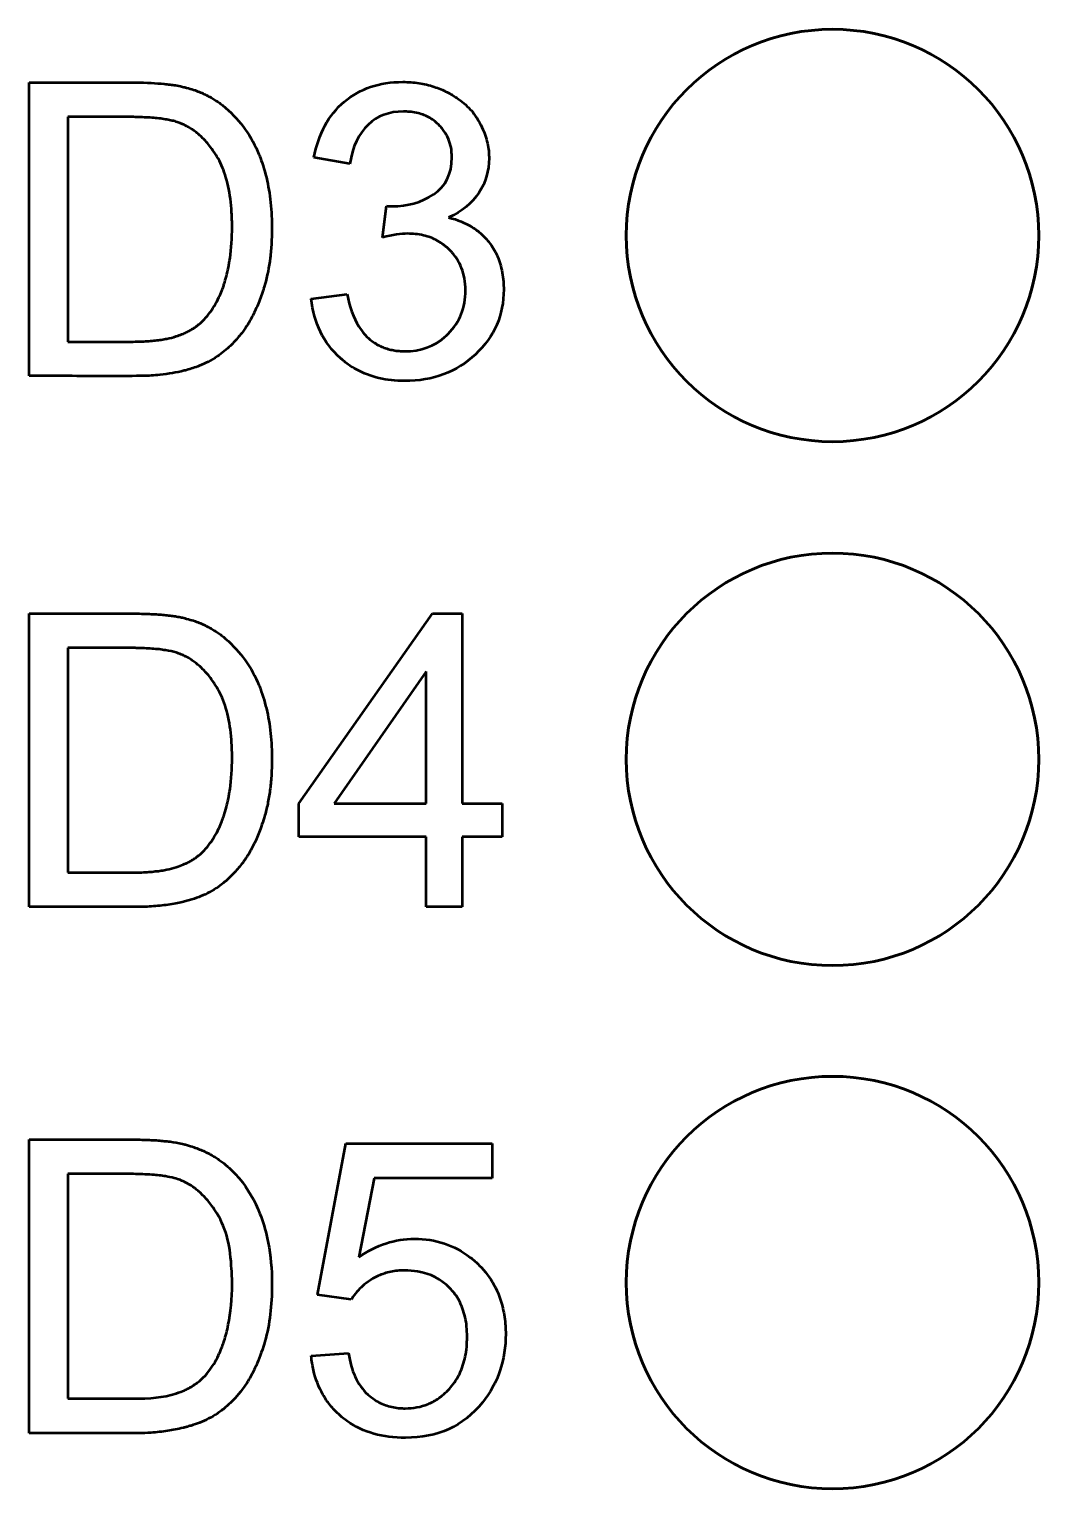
# Model space of a CAD drawing. Header units: millimetres. Extents: x 52 to 3850, y 79 to 1546.
# Drawn here: x 1246.8 to 1254.55, y 934.53 to 945.73 of the extents above; entities that cross this region are included whole.
import ezdxf

# ---------------------------------------------------------------- set-up
doc = ezdxf.new("R2010")
doc.units = ezdxf.units.MM
doc.header["$LTSCALE"] = 25
doc.layers.add('Visible', color=7, linetype='Continuous', lineweight=50)

msp = doc.modelspace()

# ---------------------------------------------------------------- linework, layer by layer
at = {"layer": 'Visible'}
for p, q in [((1246.803, 943.067), (1246.803, 945.319)), ((1247.1, 945.054), (1247.1, 943.33)), ((1249.262, 944.694), (1248.986, 944.742)), ((1249.511, 944.129), (1249.542, 944.372)), ((1248.965, 943.659), (1249.241, 943.696)), ((1246.803, 938.994), (1246.803, 941.244)), ((1248.871, 939.786), (1249.896, 941.244)), ((1249.896, 941.244), (1250.124, 941.244)), ((1250.124, 941.244), (1250.124, 939.786)), ((1247.1, 940.981), (1247.1, 939.257)), ((1249.848, 940.799), (1249.142, 939.786)), ((1249.848, 939.786), (1249.848, 940.799)), ((1248.871, 939.532), (1248.871, 939.786)), ((1249.142, 939.786), (1249.848, 939.786)), ((1250.124, 939.786), (1250.43, 939.786)), ((1250.43, 939.786), (1250.43, 939.532)), ((1249.848, 939.532), (1248.871, 939.532)), ((1249.848, 938.994), (1249.848, 939.532)), ((1250.124, 939.532), (1250.124, 938.994)), ((1250.43, 939.532), (1250.124, 939.532)), ((1250.124, 938.994), (1249.848, 938.994)), ((1246.803, 934.957), (1246.803, 937.209)), ((1249.013, 936.019), (1249.231, 937.178)), ((1249.231, 937.178), (1250.352, 937.178)), ((1250.352, 937.178), (1250.352, 936.914)), ((1247.1, 936.945), (1247.1, 935.222)), ((1249.449, 936.914), (1249.331, 936.307)), ((1250.352, 936.914), (1249.449, 936.914)), ((1249.273, 935.983), (1249.013, 936.019)), ((1248.965, 935.549), (1249.252, 935.57))]:
    msp.add_line(p, q, dxfattribs=at)
at = {"layer": 'Visible', "extrusion": (0, 0, -1)}
for centre in [(-1252.963, 944.145), (-1252.963, 940.126), (-1252.963, 936.112)]:
    msp.add_circle(centre, 1.582, dxfattribs=at)
at = {"layer": 'Visible'}
for centre in [(1252.963, 944.145), (1252.963, 940.126), (1252.963, 936.112)]:
    msp.add_circle(centre, 1.582, dxfattribs=at)
for points, knots in [([(1246.803, 945.319), (1247.053, 945.319), (1247.304, 945.319), (1247.579, 945.319), (1247.59, 945.319), (1247.599, 945.319), (1247.61, 945.319), (1247.708, 945.318), (1247.776, 945.314), (1247.839, 945.308), (1247.854, 945.306), (1247.868, 945.305), (1247.883, 945.303), (1247.897, 945.301), (1247.91, 945.299), (1247.924, 945.297), (1247.942, 945.294), (1247.957, 945.291), (1247.979, 945.286), (1247.993, 945.283), (1247.999, 945.281), (1248.01, 945.278), (1248.029, 945.273), (1248.047, 945.268), (1248.063, 945.263), (1248.095, 945.252), (1248.122, 945.241), (1248.145, 945.23), (1248.158, 945.224), (1248.17, 945.218), (1248.181, 945.212), (1248.192, 945.206), (1248.203, 945.2), (1248.214, 945.193), (1248.225, 945.187), (1248.235, 945.18), (1248.246, 945.172), (1248.256, 945.166), (1248.266, 945.158), (1248.277, 945.15), (1248.287, 945.142), (1248.298, 945.134), (1248.309, 945.124), (1248.425, 945.024), (1248.509, 944.904), (1248.565, 944.766), (1248.569, 944.757), (1248.573, 944.747), (1248.576, 944.739), (1248.593, 944.693), (1248.613, 944.628), (1248.627, 944.565), (1248.634, 944.535), (1248.64, 944.504), (1248.645, 944.471), (1248.655, 944.407), (1248.661, 944.34), (1248.663, 944.271), (1248.664, 944.249), (1248.664, 944.226), (1248.664, 944.204), (1248.664, 944.163), (1248.663, 944.123), (1248.661, 944.084), (1248.659, 944.046), (1248.655, 944.009), (1248.651, 943.973), (1248.642, 943.902), (1248.629, 943.834), (1248.61, 943.768), (1248.608, 943.762), (1248.606, 943.756), (1248.604, 943.75), (1248.601, 943.741), (1248.599, 943.734), (1248.597, 943.726), (1248.59, 943.705), (1248.583, 943.685), (1248.576, 943.667), (1248.569, 943.648), (1248.563, 943.631), (1248.556, 943.614), (1248.548, 943.597), (1248.541, 943.581), (1248.534, 943.565), (1248.527, 943.55), (1248.519, 943.534), (1248.511, 943.52), (1248.503, 943.505), (1248.495, 943.491), (1248.487, 943.476), (1248.476, 943.458), (1248.466, 943.442), (1248.451, 943.422), (1248.447, 943.416), (1248.444, 943.411), (1248.44, 943.406), (1248.43, 943.392), (1248.419, 943.379), (1248.409, 943.367), (1248.399, 943.354), (1248.388, 943.342), (1248.378, 943.331), (1248.367, 943.32), (1248.357, 943.309), (1248.346, 943.299), (1248.315, 943.269), (1248.283, 943.243), (1248.246, 943.218), (1248.224, 943.203), (1248.2, 943.189), (1248.175, 943.176), (1248.153, 943.165), (1248.13, 943.154), (1248.107, 943.145), (1248.075, 943.132), (1248.043, 943.122), (1248.01, 943.113), (1248.004, 943.111), (1247.998, 943.109), (1247.992, 943.108), (1247.929, 943.092), (1247.875, 943.083), (1247.804, 943.076), (1247.782, 943.073), (1247.76, 943.072), (1247.738, 943.07), (1247.717, 943.069), (1247.696, 943.068), (1247.676, 943.067), (1247.666, 943.067), (1247.655, 943.067), (1247.645, 943.067), (1247.639, 943.067), (1247.633, 943.067), (1247.627, 943.067), (1247.443, 943.066), (1247.288, 943.067), (1247.097, 943.067), (1246.997, 943.067), (1246.896, 943.067), (1246.803, 943.067)], [0.30416, 0.30416, 0.30416, 0.30416, 0.4055931, 0.4055931, 0.4055931, 0.4087422, 0.4087422, 0.4087422, 0.4371301, 0.4371301, 0.4371301, 0.4438724, 0.4438724, 0.4438724, 0.4504208, 0.4504208, 0.4504208, 0.459308, 0.459308, 0.459308, 0.4628753, 0.4628753, 0.4628753, 0.4689069, 0.4689069, 0.4689069, 0.4811559, 0.4811559, 0.4811559, 0.4876744, 0.4876744, 0.4876744, 0.4943131, 0.4943131, 0.4943131, 0.5008547, 0.5008547, 0.5008547, 0.5070157, 0.5070157, 0.5070157, 0.5131232, 0.5131232, 0.5131232, 0.5748073, 0.5748073, 0.5748073, 0.5788723, 0.5788723, 0.5788723, 0.6049235, 0.6049235, 0.6049235, 0.6174512, 0.6174512, 0.6174512, 0.642472, 0.642472, 0.642472, 0.6506662, 0.6506662, 0.6506662, 0.6657124, 0.6657124, 0.6657124, 0.6801921, 0.6801921, 0.6801921, 0.708312, 0.708312, 0.708312, 0.7107642, 0.7107642, 0.7107642, 0.7135637, 0.7135637, 0.7135637, 0.720801, 0.720801, 0.720801, 0.7282684, 0.7282684, 0.7282684, 0.7358852, 0.7358852, 0.7358852, 0.7434758, 0.7434758, 0.7434758, 0.7509271, 0.7509271, 0.7509271, 0.7603474, 0.7603474, 0.7603474, 0.7625705, 0.7625705, 0.7625705, 0.7685512, 0.7685512, 0.7685512, 0.7748548, 0.7748548, 0.7748548, 0.7815786, 0.7815786, 0.7815786, 0.8013406, 0.8013406, 0.8013406, 0.8132108, 0.8132108, 0.8132108, 0.8239287, 0.8239287, 0.8239287, 0.8381691, 0.8381691, 0.8381691, 0.8407769, 0.8407769, 0.8407769, 0.8678348, 0.8678348, 0.8678348, 0.8761271, 0.8761271, 0.8761271, 0.8838979, 0.8838979, 0.8838979, 0.8877832, 0.8877832, 0.8877832, 0.890102, 0.890102, 0.890102, 0.9621583, 0.9621583, 0.9621583, 1, 1, 1, 1]), ([(1248.986, 944.742), (1249.021, 944.926), (1249.099, 945.069), (1249.219, 945.171), (1249.339, 945.272), (1249.488, 945.323), (1249.668, 945.323), (1249.71, 945.323), (1249.751, 945.32), (1249.791, 945.314), (1249.831, 945.308), (1249.87, 945.298), (1249.908, 945.286), (1249.942, 945.274), (1249.976, 945.261), (1250.008, 945.244), (1250.035, 945.231), (1250.059, 945.216), (1250.081, 945.201), (1250.101, 945.188), (1250.119, 945.175), (1250.136, 945.16), (1250.152, 945.146), (1250.168, 945.131), (1250.183, 945.115), (1250.197, 945.099), (1250.211, 945.082), (1250.223, 945.064), (1250.231, 945.053), (1250.239, 945.041), (1250.247, 945.028), (1250.261, 945.005), (1250.272, 944.982), (1250.282, 944.959), (1250.291, 944.939), (1250.299, 944.919), (1250.305, 944.899), (1250.311, 944.879), (1250.316, 944.859), (1250.32, 944.838), (1250.324, 944.819), (1250.326, 944.798), (1250.328, 944.778), (1250.329, 944.765), (1250.329, 944.752), (1250.329, 944.739), (1250.329, 944.642), (1250.304, 944.552), (1250.251, 944.472), (1250.199, 944.393), (1250.122, 944.33), (1250.019, 944.282)], [0.4774096, 0.4774096, 0.4774096, 0.4774096, 0.5245352, 0.5245352, 0.5245352, 0.5716608, 0.5716608, 0.5716608, 0.5826625, 0.5826625, 0.5826625, 0.5936761, 0.5936761, 0.5936761, 0.6035627, 0.6035627, 0.6035627, 0.6111312, 0.6111312, 0.6111312, 0.6175828, 0.6175828, 0.6175828, 0.6239951, 0.6239951, 0.6239951, 0.6302805, 0.6302805, 0.6302805, 0.6343623, 0.6343623, 0.6343623, 0.6414761, 0.6414761, 0.6414761, 0.6477044, 0.6477044, 0.6477044, 0.6539034, 0.6539034, 0.6539034, 0.6599809, 0.6599809, 0.6599809, 0.6637021, 0.6637021, 0.6637021, 0.6913933, 0.6913933, 0.6913933, 0.7190845, 0.7190845, 0.7190845, 0.7190845]), ([(1247.1, 943.33), (1247.254, 943.33), (1247.409, 943.33), (1247.581, 943.33), (1247.588, 943.33), (1247.593, 943.33), (1247.599, 943.33), (1247.624, 943.331), (1247.646, 943.331), (1247.667, 943.332), (1247.686, 943.333), (1247.704, 943.334), (1247.721, 943.335), (1247.738, 943.336), (1247.755, 943.338), (1247.77, 943.34), (1247.786, 943.341), (1247.801, 943.343), (1247.816, 943.345), (1247.83, 943.348), (1247.844, 943.35), (1247.858, 943.353), (1247.883, 943.358), (1247.905, 943.363), (1247.931, 943.372), (1247.94, 943.375), (1247.945, 943.377), (1247.952, 943.379), (1247.967, 943.385), (1247.98, 943.39), (1247.992, 943.396), (1248.003, 943.4), (1248.013, 943.405), (1248.023, 943.41), (1248.032, 943.415), (1248.041, 943.42), (1248.05, 943.425), (1248.058, 943.43), (1248.066, 943.435), (1248.074, 943.44), (1248.082, 943.445), (1248.089, 943.451), (1248.097, 943.457), (1248.104, 943.462), (1248.111, 943.468), (1248.118, 943.474), (1248.123, 943.479), (1248.128, 943.484), (1248.134, 943.489), (1248.15, 943.506), (1248.166, 943.524), (1248.181, 943.543), (1248.196, 943.562), (1248.209, 943.582), (1248.222, 943.603), (1248.235, 943.625), (1248.247, 943.647), (1248.258, 943.671), (1248.266, 943.687), (1248.273, 943.704), (1248.28, 943.721), (1248.283, 943.73), (1248.286, 943.739), (1248.29, 943.747), (1248.293, 943.756), (1248.296, 943.766), (1248.299, 943.774), (1248.303, 943.789), (1248.31, 943.812), (1248.316, 943.834), (1248.321, 943.854), (1248.326, 943.876), (1248.331, 943.899), (1248.335, 943.922), (1248.339, 943.946), (1248.343, 943.97), (1248.353, 944.045), (1248.359, 944.128), (1248.359, 944.208), (1248.359, 944.248), (1248.357, 944.285), (1248.355, 944.322), (1248.351, 944.394), (1248.343, 944.46), (1248.329, 944.523), (1248.322, 944.553), (1248.315, 944.583), (1248.305, 944.611), (1248.289, 944.661), (1248.271, 944.705), (1248.242, 944.752), (1248.234, 944.766), (1248.229, 944.772), (1248.222, 944.784), (1248.209, 944.803), (1248.196, 944.82), (1248.185, 944.834), (1248.174, 944.848), (1248.164, 944.859), (1248.155, 944.87), (1248.145, 944.881), (1248.135, 944.89), (1248.126, 944.899), (1248.116, 944.909), (1248.107, 944.917), (1248.098, 944.925), (1248.088, 944.933), (1248.079, 944.94), (1248.069, 944.947), (1248.06, 944.954), (1248.05, 944.96), (1248.04, 944.967), (1248.031, 944.973), (1248.021, 944.978), (1248.01, 944.984), (1248.002, 944.988), (1247.994, 944.992), (1247.986, 944.996), (1247.978, 945), (1247.967, 945.004), (1247.96, 945.007), (1247.953, 945.01), (1247.94, 945.015), (1247.928, 945.018), (1247.917, 945.022), (1247.904, 945.025), (1247.89, 945.028), (1247.877, 945.031), (1247.863, 945.034), (1247.847, 945.036), (1247.832, 945.039), (1247.816, 945.041), (1247.799, 945.043), (1247.781, 945.045), (1247.763, 945.047), (1247.745, 945.048), (1247.726, 945.049), (1247.706, 945.051), (1247.686, 945.051), (1247.667, 945.052), (1247.648, 945.053), (1247.629, 945.053), (1247.62, 945.053), (1247.611, 945.053), (1247.602, 945.054), (1247.592, 945.054), (1247.581, 945.054), (1247.573, 945.054), (1247.472, 945.054), (1247.25, 945.054), (1247.1, 945.054)], [0, 0, 0, 0, 0.0862515, 0.0862515, 0.0862515, 0.0889626, 0.0889626, 0.0889626, 0.0989184, 0.0989184, 0.0989184, 0.108011, 0.108011, 0.108011, 0.1172595, 0.1172595, 0.1172595, 0.1264672, 0.1264672, 0.1264672, 0.1355247, 0.1355247, 0.1355247, 0.1514861, 0.1514861, 0.1514861, 0.1549797, 0.1549797, 0.1549797, 0.1618498, 0.1618498, 0.1618498, 0.1683008, 0.1683008, 0.1683008, 0.1750038, 0.1750038, 0.1750038, 0.1818296, 0.1818296, 0.1818296, 0.1885455, 0.1885455, 0.1885455, 0.1948535, 0.1948535, 0.1948535, 0.1995451, 0.1995451, 0.1995451, 0.2139354, 0.2139354, 0.2139354, 0.2283287, 0.2283287, 0.2283287, 0.2428225, 0.2428225, 0.2428225, 0.2531339, 0.2531339, 0.2531339, 0.2582896, 0.2582896, 0.2582896, 0.2635847, 0.2635847, 0.2635847, 0.276547, 0.276547, 0.276547, 0.2890335, 0.2890335, 0.2890335, 0.3014056, 0.3014056, 0.3014056, 0.338522, 0.338522, 0.338522, 0.3565093, 0.3565093, 0.3565093, 0.3922074, 0.3922074, 0.3922074, 0.4097712, 0.4097712, 0.4097712, 0.4405623, 0.4405623, 0.4405623, 0.4462356, 0.4462356, 0.4462356, 0.4557311, 0.4557311, 0.4557311, 0.4641306, 0.4641306, 0.4641306, 0.4727838, 0.4727838, 0.4727838, 0.4818005, 0.4818005, 0.4818005, 0.4910907, 0.4910907, 0.4910907, 0.5004364, 0.5004364, 0.5004364, 0.5096229, 0.5096229, 0.5096229, 0.5163141, 0.5163141, 0.5163141, 0.5231124, 0.5231124, 0.5231124, 0.5323431, 0.5323431, 0.5323431, 0.5414472, 0.5414472, 0.5414472, 0.5504032, 0.5504032, 0.5504032, 0.5593264, 0.5593264, 0.5593264, 0.5684432, 0.5684432, 0.5684432, 0.5777651, 0.5777651, 0.5777651, 0.5867794, 0.5867794, 0.5867794, 0.5912866, 0.5912866, 0.5912866, 0.5961743, 0.5961743, 0.5961743, 0.6797991, 0.6797991, 0.6797991, 0.6797991]), ([(1249.542, 944.372), (1249.56, 944.369), (1249.575, 944.369), (1249.586, 944.369), (1249.704, 944.369), (1249.809, 944.399), (1249.904, 944.46), (1249.998, 944.522), (1250.044, 944.616), (1250.044, 944.745), (1250.044, 944.771), (1250.042, 944.795), (1250.038, 944.819), (1250.033, 944.842), (1250.027, 944.864), (1250.018, 944.885), (1250.009, 944.906), (1249.998, 944.926), (1249.985, 944.944), (1249.979, 944.954), (1249.972, 944.963), (1249.965, 944.972), (1249.961, 944.976), (1249.957, 944.98), (1249.953, 944.984), (1249.949, 944.989), (1249.945, 944.993), (1249.941, 944.997), (1249.93, 945.007), (1249.918, 945.018), (1249.906, 945.027), (1249.893, 945.036), (1249.88, 945.045), (1249.866, 945.052), (1249.851, 945.06), (1249.837, 945.066), (1249.821, 945.072), (1249.805, 945.078), (1249.789, 945.082), (1249.772, 945.086), (1249.754, 945.09), (1249.736, 945.092), (1249.718, 945.094), (1249.703, 945.095), (1249.688, 945.096), (1249.673, 945.096), (1249.563, 945.096), (1249.473, 945.063), (1249.402, 944.995), (1249.33, 944.928), (1249.282, 944.827), (1249.262, 944.694)], [0.269072, 0.269072, 0.269072, 0.269072, 0.2719735, 0.2719735, 0.2719735, 0.3047196, 0.3047196, 0.3047196, 0.3374657, 0.3374657, 0.3374657, 0.3440008, 0.3440008, 0.3440008, 0.3504356, 0.3504356, 0.3504356, 0.3570209, 0.3570209, 0.3570209, 0.3603135, 0.3603135, 0.3603135, 0.3619599, 0.3619599, 0.3619599, 0.3636062, 0.3636062, 0.3636062, 0.3685451, 0.3685451, 0.3685451, 0.3734107, 0.3734107, 0.3734107, 0.378271, 0.378271, 0.378271, 0.3831697, 0.3831697, 0.3831697, 0.388208, 0.388208, 0.388208, 0.3922864, 0.3922864, 0.3922864, 0.4215957, 0.4215957, 0.4215957, 0.4509049, 0.4509049, 0.4509049, 0.4509049]), ([(1250.019, 944.282), (1250.087, 944.267), (1250.147, 944.242), (1250.199, 944.21), (1250.225, 944.194), (1250.249, 944.176), (1250.271, 944.156), (1250.293, 944.136), (1250.315, 944.112), (1250.331, 944.092), (1250.341, 944.078), (1250.354, 944.06), (1250.364, 944.043), (1250.385, 944.008), (1250.402, 943.97), (1250.415, 943.928), (1250.427, 943.885), (1250.436, 943.839), (1250.439, 943.791), (1250.441, 943.771), (1250.442, 943.751), (1250.442, 943.73), (1250.442, 943.534), (1250.37, 943.369), (1250.226, 943.233), (1250.082, 943.097), (1249.901, 943.029), (1249.682, 943.029), (1249.542, 943.029), (1249.42, 943.058), (1249.314, 943.116), (1249.292, 943.128), (1249.27, 943.142), (1249.249, 943.156), (1249.236, 943.166), (1249.223, 943.176), (1249.211, 943.186), (1249.203, 943.192), (1249.196, 943.198), (1249.189, 943.204), (1249.06, 943.319), (1248.985, 943.473), (1248.965, 943.659)], [0.7190845, 0.7190845, 0.7190845, 0.7190845, 0.7370667, 0.7370667, 0.7370667, 0.7461084, 0.7461084, 0.7461084, 0.7551524, 0.7551524, 0.7551524, 0.7618378, 0.7618378, 0.7618378, 0.7750063, 0.7750063, 0.7750063, 0.7883761, 0.7883761, 0.7883761, 0.7939867, 0.7939867, 0.7939867, 0.8480195, 0.8480195, 0.8480195, 0.9020522, 0.9020522, 0.9020522, 0.9364431, 0.9364431, 0.9364431, 0.9437198, 0.9437198, 0.9437198, 0.948323, 0.948323, 0.948323, 0.9510051, 0.9510051, 0.9510051, 1, 1, 1, 1]), ([(1249.241, 943.696), (1249.261, 943.596), (1249.29, 943.514), (1249.33, 943.448), (1249.343, 943.427), (1249.358, 943.407), (1249.374, 943.389), (1249.383, 943.378), (1249.393, 943.368), (1249.403, 943.359), (1249.408, 943.355), (1249.412, 943.351), (1249.416, 943.347), (1249.428, 943.338), (1249.44, 943.329), (1249.452, 943.321), (1249.464, 943.313), (1249.476, 943.306), (1249.488, 943.3), (1249.501, 943.294), (1249.513, 943.288), (1249.526, 943.284), (1249.539, 943.279), (1249.552, 943.275), (1249.566, 943.271), (1249.579, 943.268), (1249.593, 943.265), (1249.607, 943.263), (1249.621, 943.26), (1249.635, 943.259), (1249.651, 943.258), (1249.661, 943.257), (1249.672, 943.257), (1249.683, 943.257), (1249.806, 943.257), (1249.909, 943.293), (1249.994, 943.369), (1250.001, 943.376), (1250.009, 943.383), (1250.016, 943.39), (1250.106, 943.482), (1250.149, 943.591), (1250.149, 943.724), (1250.149, 943.757), (1250.147, 943.787), (1250.141, 943.816), (1250.136, 943.844), (1250.129, 943.871), (1250.119, 943.895), (1250.109, 943.92), (1250.097, 943.944), (1250.083, 943.966), (1250.074, 943.979), (1250.065, 943.991), (1250.056, 944.002), (1250.051, 944.008), (1250.046, 944.014), (1250.041, 944.02), (1250.036, 944.025), (1250.03, 944.031), (1250.025, 944.036), (1250.013, 944.048), (1249.997, 944.062), (1249.982, 944.073), (1249.967, 944.085), (1249.951, 944.095), (1249.934, 944.105), (1249.917, 944.114), (1249.9, 944.122), (1249.882, 944.129), (1249.864, 944.136), (1249.845, 944.141), (1249.826, 944.146), (1249.806, 944.151), (1249.786, 944.154), (1249.766, 944.156), (1249.746, 944.158), (1249.727, 944.159), (1249.707, 944.159), (1249.655, 944.159), (1249.589, 944.149), (1249.511, 944.129)], [0.0263527, 0.0263527, 0.0263527, 0.0263527, 0.0492461, 0.0492461, 0.0492461, 0.0568415, 0.0568415, 0.0568415, 0.0612039, 0.0612039, 0.0612039, 0.0627706, 0.0627706, 0.0627706, 0.0668384, 0.0668384, 0.0668384, 0.0710395, 0.0710395, 0.0710395, 0.0753505, 0.0753505, 0.0753505, 0.07974, 0.07974, 0.07974, 0.0841212, 0.0841212, 0.0841212, 0.0884058, 0.0884058, 0.0884058, 0.0913478, 0.0913478, 0.0913478, 0.1232933, 0.1232933, 0.1232933, 0.1261435, 0.1261435, 0.1261435, 0.1610304, 0.1610304, 0.1610304, 0.1694312, 0.1694312, 0.1694312, 0.1774322, 0.1774322, 0.1774322, 0.1854569, 0.1854569, 0.1854569, 0.1900454, 0.1900454, 0.1900454, 0.1923396, 0.1923396, 0.1923396, 0.1946409, 0.1946409, 0.1946409, 0.2009477, 0.2009477, 0.2009477, 0.2071009, 0.2071009, 0.2071009, 0.2131356, 0.2131356, 0.2131356, 0.2191508, 0.2191508, 0.2191508, 0.2252122, 0.2252122, 0.2252122, 0.2308522, 0.2308522, 0.2308522, 0.245889, 0.245889, 0.245889, 0.245889]), ([(1246.803, 941.244), (1247.053, 941.244), (1247.304, 941.244), (1247.579, 941.244), (1247.59, 941.244), (1247.599, 941.244), (1247.61, 941.244), (1247.636, 941.244), (1247.66, 941.244), (1247.682, 941.243), (1247.702, 941.243), (1247.721, 941.242), (1247.739, 941.241), (1247.758, 941.24), (1247.775, 941.239), (1247.791, 941.238), (1247.808, 941.237), (1247.824, 941.236), (1247.839, 941.234), (1247.854, 941.233), (1247.869, 941.231), (1247.883, 941.229), (1247.897, 941.228), (1247.91, 941.226), (1247.924, 941.224), (1247.937, 941.222), (1247.949, 941.219), (1247.962, 941.217), (1247.967, 941.216), (1247.973, 941.215), (1247.979, 941.213), (1247.993, 941.21), (1247.999, 941.208), (1248.01, 941.205), (1248.029, 941.2), (1248.047, 941.195), (1248.063, 941.19), (1248.079, 941.184), (1248.093, 941.179), (1248.106, 941.174), (1248.12, 941.168), (1248.133, 941.162), (1248.145, 941.157), (1248.158, 941.151), (1248.17, 941.145), (1248.181, 941.139), (1248.192, 941.133), (1248.203, 941.127), (1248.214, 941.12), (1248.225, 941.114), (1248.236, 941.107), (1248.246, 941.099), (1248.256, 941.093), (1248.266, 941.085), (1248.277, 941.077), (1248.287, 941.069), (1248.298, 941.061), (1248.309, 941.051), (1248.425, 940.951), (1248.509, 940.831), (1248.565, 940.694), (1248.569, 940.684), (1248.573, 940.674), (1248.576, 940.666), (1248.585, 940.643), (1248.595, 940.611), (1248.604, 940.582), (1248.612, 940.553), (1248.62, 940.523), (1248.627, 940.492), (1248.634, 940.462), (1248.64, 940.431), (1248.645, 940.399), (1248.65, 940.366), (1248.654, 940.334), (1248.657, 940.3), (1248.66, 940.267), (1248.662, 940.233), (1248.663, 940.198), (1248.664, 940.176), (1248.664, 940.153), (1248.664, 940.131), (1248.664, 940.09), (1248.663, 940.05), (1248.661, 940.011), (1248.659, 939.973), (1248.655, 939.937), (1248.651, 939.901), (1248.647, 939.866), (1248.641, 939.831), (1248.634, 939.797), (1248.628, 939.764), (1248.62, 939.731), (1248.611, 939.698), (1248.609, 939.691), (1248.607, 939.685), (1248.604, 939.677), (1248.602, 939.671), (1248.601, 939.666), (1248.599, 939.661), (1248.592, 939.637), (1248.584, 939.614), (1248.576, 939.593), (1248.569, 939.575), (1248.563, 939.557), (1248.556, 939.541), (1248.549, 939.524), (1248.542, 939.508), (1248.535, 939.493), (1248.528, 939.478), (1248.52, 939.463), (1248.513, 939.449), (1248.505, 939.435), (1248.498, 939.421), (1248.489, 939.407), (1248.482, 939.394), (1248.473, 939.381), (1248.465, 939.368), (1248.46, 939.362), (1248.456, 939.355), (1248.451, 939.349), (1248.447, 939.343), (1248.444, 939.338), (1248.44, 939.333), (1248.429, 939.318), (1248.418, 939.305), (1248.408, 939.293), (1248.398, 939.28), (1248.387, 939.269), (1248.377, 939.258), (1248.366, 939.246), (1248.355, 939.235), (1248.345, 939.225), (1248.316, 939.197), (1248.287, 939.173), (1248.254, 939.149), (1248.233, 939.134), (1248.21, 939.119), (1248.185, 939.107), (1248.164, 939.095), (1248.142, 939.085), (1248.12, 939.076), (1248.097, 939.067), (1248.073, 939.058), (1248.049, 939.051), (1248.037, 939.047), (1248.025, 939.044), (1248.013, 939.04), (1248.007, 939.039), (1248.001, 939.037), (1247.995, 939.036), (1247.989, 939.034), (1247.982, 939.032), (1247.976, 939.031), (1247.95, 939.025), (1247.907, 939.016), (1247.866, 939.01), (1247.846, 939.007), (1247.826, 939.005), (1247.804, 939.003), (1247.783, 939), (1247.761, 938.999), (1247.738, 938.997), (1247.718, 938.996), (1247.697, 938.995), (1247.676, 938.995), (1247.666, 938.994), (1247.655, 938.994), (1247.645, 938.994), (1247.639, 938.994), (1247.633, 938.994), (1247.627, 938.994), (1247.443, 938.993), (1247.289, 938.994), (1247.097, 938.994), (1246.997, 938.994), (1246.896, 938.994), (1246.803, 938.994)], [0.3040052, 0.3040052, 0.3040052, 0.3040052, 0.4054501, 0.4054501, 0.4054501, 0.4086001, 0.4086001, 0.4086001, 0.4161635, 0.4161635, 0.4161635, 0.4230763, 0.4230763, 0.4230763, 0.4300645, 0.4300645, 0.4300645, 0.4370249, 0.4370249, 0.4370249, 0.4437529, 0.4437529, 0.4437529, 0.4502835, 0.4502835, 0.4502835, 0.4564782, 0.4564782, 0.4564782, 0.459163, 0.459163, 0.459163, 0.4627311, 0.4627311, 0.4627311, 0.4687645, 0.4687645, 0.4687645, 0.4747467, 0.4747467, 0.4747467, 0.4810188, 0.4810188, 0.4810188, 0.4875397, 0.4875397, 0.4875397, 0.4941806, 0.4941806, 0.4941806, 0.5007241, 0.5007241, 0.5007241, 0.5068873, 0.5068873, 0.5068873, 0.5129836, 0.5129836, 0.5129836, 0.5746773, 0.5746773, 0.5746773, 0.578743, 0.578743, 0.578743, 0.5919702, 0.5919702, 0.5919702, 0.6047982, 0.6047982, 0.6047982, 0.6173279, 0.6173279, 0.6173279, 0.6297999, 0.6297999, 0.6297999, 0.6423526, 0.6423526, 0.6423526, 0.650548, 0.650548, 0.650548, 0.6655727, 0.6655727, 0.6655727, 0.6798755, 0.6798755, 0.6798755, 0.6939483, 0.6939483, 0.6939483, 0.7076339, 0.7076339, 0.7076339, 0.7105512, 0.7105512, 0.7105512, 0.7124428, 0.7124428, 0.7124428, 0.7205691, 0.7205691, 0.7205691, 0.7278878, 0.7278878, 0.7278878, 0.7353423, 0.7353423, 0.7353423, 0.7427543, 0.7427543, 0.7427543, 0.7500205, 0.7500205, 0.7500205, 0.7569444, 0.7569444, 0.7569444, 0.7601738, 0.7601738, 0.7601738, 0.7624602, 0.7624602, 0.7624602, 0.7685115, 0.7685115, 0.7685115, 0.7748889, 0.7748889, 0.7748889, 0.7816865, 0.7816865, 0.7816865, 0.8000119, 0.8000119, 0.8000119, 0.8118293, 0.8118293, 0.8118293, 0.8220806, 0.8220806, 0.8220806, 0.832491, 0.832491, 0.832491, 0.8376962, 0.8376962, 0.8376962, 0.8402988, 0.8402988, 0.8402988, 0.8429796, 0.8429796, 0.8429796, 0.8596107, 0.8596107, 0.8596107, 0.8677926, 0.8677926, 0.8677926, 0.8760736, 0.8760736, 0.8760736, 0.8838626, 0.8838626, 0.8838626, 0.8877571, 0.8877571, 0.8877571, 0.8900741, 0.8900741, 0.8900741, 0.9621249, 0.9621249, 0.9621249, 1, 1, 1, 1]), ([(1247.1, 939.257), (1247.254, 939.257), (1247.409, 939.257), (1247.581, 939.257), (1247.588, 939.257), (1247.593, 939.257), (1247.599, 939.257), (1247.624, 939.258), (1247.646, 939.258), (1247.667, 939.259), (1247.686, 939.26), (1247.704, 939.261), (1247.721, 939.262), (1247.738, 939.263), (1247.755, 939.265), (1247.77, 939.267), (1247.786, 939.268), (1247.801, 939.27), (1247.816, 939.273), (1247.83, 939.275), (1247.844, 939.277), (1247.858, 939.28), (1247.883, 939.285), (1247.905, 939.291), (1247.931, 939.299), (1247.972, 939.313), (1247.998, 939.325), (1248.023, 939.337), (1248.032, 939.342), (1248.041, 939.347), (1248.05, 939.352), (1248.058, 939.357), (1248.066, 939.362), (1248.074, 939.367), (1248.082, 939.373), (1248.089, 939.378), (1248.097, 939.384), (1248.104, 939.389), (1248.111, 939.395), (1248.118, 939.401), (1248.123, 939.406), (1248.128, 939.411), (1248.134, 939.416), (1248.15, 939.433), (1248.166, 939.451), (1248.181, 939.47), (1248.196, 939.489), (1248.209, 939.509), (1248.222, 939.531), (1248.235, 939.552), (1248.247, 939.574), (1248.258, 939.598), (1248.266, 939.614), (1248.273, 939.631), (1248.28, 939.648), (1248.285, 939.663), (1248.29, 939.677), (1248.295, 939.691), (1248.304, 939.717), (1248.31, 939.736), (1248.316, 939.761), (1248.321, 939.781), (1248.326, 939.803), (1248.331, 939.826), (1248.335, 939.849), (1248.339, 939.873), (1248.343, 939.897), (1248.353, 939.972), (1248.359, 940.055), (1248.359, 940.136), (1248.359, 940.175), (1248.357, 940.213), (1248.355, 940.249), (1248.351, 940.322), (1248.342, 940.389), (1248.329, 940.451), (1248.322, 940.482), (1248.314, 940.512), (1248.305, 940.54), (1248.296, 940.568), (1248.285, 940.595), (1248.273, 940.621), (1248.264, 940.64), (1248.254, 940.659), (1248.242, 940.68), (1248.232, 940.695), (1248.227, 940.703), (1248.218, 940.715), (1248.207, 940.732), (1248.196, 940.748), (1248.185, 940.761), (1248.174, 940.774), (1248.165, 940.786), (1248.155, 940.796), (1248.145, 940.807), (1248.135, 940.817), (1248.126, 940.826), (1248.116, 940.836), (1248.106, 940.844), (1248.097, 940.852), (1248.087, 940.86), (1248.078, 940.868), (1248.068, 940.875), (1248.058, 940.882), (1248.049, 940.888), (1248.039, 940.895), (1248.029, 940.901), (1248.019, 940.907), (1248.008, 940.912), (1248, 940.916), (1247.992, 940.92), (1247.984, 940.924), (1247.979, 940.926), (1247.974, 940.929), (1247.969, 940.931), (1247.953, 940.937), (1247.943, 940.941), (1247.929, 940.945), (1247.906, 940.952), (1247.879, 940.958), (1247.848, 940.963), (1247.833, 940.965), (1247.817, 940.968), (1247.8, 940.97), (1247.783, 940.972), (1247.764, 940.973), (1247.746, 940.975), (1247.727, 940.976), (1247.707, 940.977), (1247.687, 940.978), (1247.668, 940.979), (1247.649, 940.98), (1247.63, 940.98), (1247.62, 940.98), (1247.611, 940.981), (1247.602, 940.981), (1247.592, 940.981), (1247.581, 940.981), (1247.573, 940.981), (1247.472, 940.981), (1247.25, 940.981), (1247.1, 940.981)], [0, 0, 0, 0, 0.0862525, 0.0862525, 0.0862525, 0.0889636, 0.0889636, 0.0889636, 0.0989195, 0.0989195, 0.0989195, 0.1080122, 0.1080122, 0.1080122, 0.1172607, 0.1172607, 0.1172607, 0.1264685, 0.1264685, 0.1264685, 0.1355262, 0.1355262, 0.1355262, 0.1514877, 0.1514877, 0.1514877, 0.1683026, 0.1683026, 0.1683026, 0.1750057, 0.1750057, 0.1750057, 0.1818316, 0.1818316, 0.1818316, 0.1885475, 0.1885475, 0.1885475, 0.1948556, 0.1948556, 0.1948556, 0.1995473, 0.1995473, 0.1995473, 0.2139377, 0.2139377, 0.2139377, 0.2283312, 0.2283312, 0.2283312, 0.2428251, 0.2428251, 0.2428251, 0.2531366, 0.2531366, 0.2531366, 0.261577, 0.261577, 0.261577, 0.2765499, 0.2765499, 0.2765499, 0.2890366, 0.2890366, 0.2890366, 0.3014089, 0.3014089, 0.3014089, 0.3385256, 0.3385256, 0.3385256, 0.3566299, 0.3566299, 0.3566299, 0.3925714, 0.3925714, 0.3925714, 0.4102617, 0.4102617, 0.4102617, 0.4276007, 0.4276007, 0.4276007, 0.4407188, 0.4407188, 0.4407188, 0.447219, 0.447219, 0.447219, 0.4559358, 0.4559358, 0.4559358, 0.4643601, 0.4643601, 0.4643601, 0.4731524, 0.4731524, 0.4731524, 0.4822851, 0.4822851, 0.4822851, 0.491662, 0.491662, 0.491662, 0.5010497, 0.5010497, 0.5010497, 0.5102575, 0.5102575, 0.5102575, 0.5170363, 0.5170363, 0.5170363, 0.5208608, 0.5208608, 0.5208608, 0.5323188, 0.5323188, 0.5323188, 0.5502474, 0.5502474, 0.5502474, 0.5591244, 0.5591244, 0.5591244, 0.5682884, 0.5682884, 0.5682884, 0.5776018, 0.5776018, 0.5776018, 0.586691, 0.586691, 0.586691, 0.5912356, 0.5912356, 0.5912356, 0.5961618, 0.5961618, 0.5961618, 0.6797957, 0.6797957, 0.6797957, 0.6797957]), ([(1246.803, 937.209), (1247.053, 937.209), (1247.304, 937.209), (1247.579, 937.209), (1247.593, 937.209), (1247.605, 937.209), (1247.618, 937.209), (1247.641, 937.209), (1247.662, 937.208), (1247.682, 937.208), (1247.703, 937.207), (1247.721, 937.206), (1247.739, 937.205), (1247.758, 937.205), (1247.775, 937.204), (1247.791, 937.202), (1247.808, 937.201), (1247.824, 937.2), (1247.839, 937.198), (1247.854, 937.197), (1247.869, 937.195), (1247.883, 937.193), (1247.916, 937.189), (1247.941, 937.185), (1247.979, 937.176), (1247.993, 937.173), (1247.999, 937.171), (1248.01, 937.168), (1248.03, 937.162), (1248.048, 937.157), (1248.065, 937.151), (1248.081, 937.145), (1248.096, 937.14), (1248.11, 937.134), (1248.124, 937.129), (1248.137, 937.123), (1248.149, 937.117), (1248.162, 937.111), (1248.174, 937.105), (1248.185, 937.099), (1248.197, 937.093), (1248.208, 937.087), (1248.219, 937.08), (1248.229, 937.074), (1248.24, 937.067), (1248.25, 937.06), (1248.26, 937.053), (1248.27, 937.046), (1248.281, 937.038), (1248.29, 937.031), (1248.299, 937.024), (1248.309, 937.016), (1248.347, 936.983), (1248.382, 936.948), (1248.413, 936.912), (1248.481, 936.831), (1248.533, 936.74), (1248.572, 936.64), (1248.597, 936.577), (1248.613, 936.52), (1248.628, 936.452), (1248.649, 936.358), (1248.661, 936.254), (1248.664, 936.148), (1248.664, 936.131), (1248.664, 936.113), (1248.664, 936.096), (1248.664, 935.937), (1248.649, 935.795), (1248.61, 935.66), (1248.608, 935.653), (1248.606, 935.647), (1248.604, 935.64), (1248.602, 935.634), (1248.601, 935.63), (1248.599, 935.624), (1248.577, 935.555), (1248.556, 935.503), (1248.534, 935.456), (1248.527, 935.44), (1248.519, 935.425), (1248.512, 935.411), (1248.504, 935.396), (1248.496, 935.382), (1248.488, 935.368), (1248.477, 935.349), (1248.466, 935.332), (1248.451, 935.312), (1248.412, 935.256), (1248.378, 935.219), (1248.343, 935.186), (1248.332, 935.175), (1248.321, 935.165), (1248.309, 935.156), (1248.298, 935.146), (1248.286, 935.137), (1248.274, 935.128), (1248.265, 935.121), (1248.256, 935.115), (1248.246, 935.108), (1248.224, 935.093), (1248.202, 935.08), (1248.178, 935.068), (1248.156, 935.057), (1248.134, 935.047), (1248.11, 935.037), (1248.089, 935.029), (1248.067, 935.021), (1248.044, 935.014), (1248.033, 935.011), (1248.022, 935.007), (1248.011, 935.004), (1248.002, 935.002), (1247.994, 935), (1247.985, 934.998), (1247.961, 934.992), (1247.944, 934.988), (1247.922, 934.984), (1247.903, 934.98), (1247.884, 934.977), (1247.863, 934.974), (1247.823, 934.968), (1247.779, 934.963), (1247.735, 934.96), (1247.705, 934.958), (1247.674, 934.957), (1247.645, 934.957), (1247.639, 934.957), (1247.633, 934.957), (1247.627, 934.957), (1247.442, 934.956), (1247.286, 934.957), (1247.094, 934.957), (1246.994, 934.957), (1246.895, 934.957), (1246.803, 934.957)], [0.3041485, 0.3041485, 0.3041485, 0.3041485, 0.4055807, 0.4055807, 0.4055807, 0.4095296, 0.4095296, 0.4095296, 0.4163024, 0.4163024, 0.4163024, 0.4232216, 0.4232216, 0.4232216, 0.4302116, 0.4302116, 0.4302116, 0.4371697, 0.4371697, 0.4371697, 0.4438907, 0.4438907, 0.4438907, 0.4593123, 0.4593123, 0.4593123, 0.4628684, 0.4628684, 0.4628684, 0.4691905, 0.4691905, 0.4691905, 0.4753905, 0.4753905, 0.4753905, 0.4818359, 0.4818359, 0.4818359, 0.4884721, 0.4884721, 0.4884721, 0.4951098, 0.4951098, 0.4951098, 0.5015868, 0.5015868, 0.5015868, 0.507624, 0.507624, 0.507624, 0.5129257, 0.5129257, 0.5129257, 0.53308, 0.53308, 0.53308, 0.5771612, 0.5771612, 0.5771612, 0.6049884, 0.6049884, 0.6049884, 0.643675, 0.643675, 0.643675, 0.6500988, 0.6500988, 0.6500988, 0.7080129, 0.7080129, 0.7080129, 0.710722, 0.710722, 0.710722, 0.7126154, 0.7126154, 0.7126154, 0.7357707, 0.7357707, 0.7357707, 0.7433207, 0.7433207, 0.7433207, 0.7507366, 0.7507366, 0.7507366, 0.7605213, 0.7605213, 0.7605213, 0.7824124, 0.7824124, 0.7824124, 0.7893819, 0.7893819, 0.7893819, 0.796248, 0.796248, 0.796248, 0.8014565, 0.8014565, 0.8014565, 0.8129644, 0.8129644, 0.8129644, 0.8234474, 0.8234474, 0.8234474, 0.8331707, 0.8331707, 0.8331707, 0.8380323, 0.8380323, 0.8380323, 0.841717, 0.841717, 0.841717, 0.8516383, 0.8516383, 0.8516383, 0.8600281, 0.8600281, 0.8600281, 0.8764636, 0.8764636, 0.8764636, 0.8878711, 0.8878711, 0.8878711, 0.8901872, 0.8901872, 0.8901872, 0.9626087, 0.9626087, 0.9626087, 1, 1, 1, 1]), ([(1247.1, 935.222), (1247.254, 935.222), (1247.409, 935.222), (1247.581, 935.222), (1247.743, 935.222), (1247.823, 935.228), (1247.931, 935.262), (1247.957, 935.27), (1247.974, 935.277), (1247.992, 935.285), (1248.003, 935.29), (1248.013, 935.295), (1248.021, 935.299), (1248.031, 935.304), (1248.039, 935.309), (1248.047, 935.313), (1248.056, 935.318), (1248.064, 935.324), (1248.071, 935.329), (1248.079, 935.334), (1248.086, 935.339), (1248.094, 935.345), (1248.104, 935.352), (1248.113, 935.36), (1248.124, 935.37), (1248.142, 935.387), (1248.161, 935.407), (1248.178, 935.429), (1248.193, 935.447), (1248.206, 935.467), (1248.219, 935.487), (1248.232, 935.509), (1248.244, 935.531), (1248.255, 935.555), (1248.263, 935.572), (1248.271, 935.591), (1248.278, 935.609), (1248.283, 935.622), (1248.288, 935.634), (1248.292, 935.646), (1248.294, 935.653), (1248.297, 935.66), (1248.299, 935.665), (1248.303, 935.68), (1248.31, 935.703), (1248.316, 935.724), (1248.321, 935.744), (1248.326, 935.766), (1248.33, 935.789), (1248.349, 935.88), (1248.359, 935.991), (1248.359, 936.1), (1248.359, 936.14), (1248.357, 936.178), (1248.355, 936.214), (1248.345, 936.383), (1248.321, 936.515), (1248.242, 936.644), (1248.234, 936.657), (1248.229, 936.664), (1248.222, 936.675), (1248.21, 936.692), (1248.199, 936.708), (1248.188, 936.722), (1248.178, 936.735), (1248.167, 936.747), (1248.158, 936.758), (1248.148, 936.769), (1248.138, 936.779), (1248.128, 936.788), (1248.118, 936.798), (1248.109, 936.807), (1248.099, 936.815), (1248.089, 936.823), (1248.08, 936.831), (1248.07, 936.838), (1248.037, 936.862), (1247.996, 936.885), (1247.96, 936.899), (1247.938, 936.907), (1247.895, 936.919), (1247.849, 936.927), (1247.834, 936.929), (1247.818, 936.932), (1247.801, 936.934), (1247.783, 936.936), (1247.765, 936.937), (1247.746, 936.939), (1247.699, 936.942), (1247.649, 936.944), (1247.602, 936.945), (1247.592, 936.945), (1247.582, 936.945), (1247.573, 936.945), (1247.478, 936.946), (1247.287, 936.945), (1247.146, 936.945), (1247.131, 936.945), (1247.115, 936.945), (1247.1, 936.945)], [0, 0, 0, 0, 0.0862269, 0.0862269, 0.0862269, 0.1512252, 0.1512252, 0.1512252, 0.161388, 0.161388, 0.161388, 0.1673592, 0.1673592, 0.1673592, 0.173698, 0.173698, 0.173698, 0.1804177, 0.1804177, 0.1804177, 0.1871815, 0.1871815, 0.1871815, 0.1960796, 0.1960796, 0.1960796, 0.212621, 0.212621, 0.212621, 0.2267514, 0.2267514, 0.2267514, 0.2413498, 0.2413498, 0.2413498, 0.252541, 0.252541, 0.252541, 0.260011, 0.260011, 0.260011, 0.2638845, 0.2638845, 0.2638845, 0.2768873, 0.2768873, 0.2768873, 0.2893701, 0.2893701, 0.2893701, 0.3393636, 0.3393636, 0.3393636, 0.3575117, 0.3575117, 0.3575117, 0.4409681, 0.4409681, 0.4409681, 0.4466231, 0.4466231, 0.4466231, 0.4553708, 0.4553708, 0.4553708, 0.4638371, 0.4638371, 0.4638371, 0.4726456, 0.4726456, 0.4726456, 0.4817957, 0.4817957, 0.4817957, 0.4911971, 0.4911971, 0.4911971, 0.5233359, 0.5233359, 0.5233359, 0.5502635, 0.5502635, 0.5502635, 0.5591465, 0.5591465, 0.5591465, 0.5683279, 0.5683279, 0.5683279, 0.5913252, 0.5913252, 0.5913252, 0.5962041, 0.5962041, 0.5962041, 0.6713801, 0.6713801, 0.6713801, 0.6798568, 0.6798568, 0.6798568, 0.6798568]), ([(1249.331, 936.307), (1249.466, 936.401), (1249.608, 936.448), (1249.757, 936.448), (1249.921, 936.448), (1250.064, 936.399), (1250.185, 936.305), (1250.197, 936.296), (1250.209, 936.286), (1250.221, 936.275), (1250.232, 936.265), (1250.244, 936.255), (1250.254, 936.244), (1250.343, 936.155), (1250.406, 936.043), (1250.435, 935.915), (1250.445, 935.872), (1250.452, 935.827), (1250.455, 935.781), (1250.456, 935.761), (1250.457, 935.74), (1250.457, 935.719), (1250.457, 935.517), (1250.399, 935.341), (1250.278, 935.192), (1250.131, 935.01), (1249.938, 934.921), (1249.688, 934.921), (1249.513, 934.921), (1249.365, 934.962), (1249.242, 935.048), (1249.223, 935.062), (1249.205, 935.076), (1249.187, 935.092), (1249.158, 935.117), (1249.133, 935.143), (1249.111, 935.171), (1249.09, 935.197), (1249.071, 935.224), (1249.055, 935.253), (1249.023, 935.309), (1248.999, 935.371), (1248.983, 935.439), (1248.975, 935.474), (1248.969, 935.51), (1248.965, 935.549)], [0.6552027, 0.6552027, 0.6552027, 0.6552027, 0.6936698, 0.6936698, 0.6936698, 0.7363161, 0.7363161, 0.7363161, 0.7406228, 0.7406228, 0.7406228, 0.7447554, 0.7447554, 0.7447554, 0.7799722, 0.7799722, 0.7799722, 0.7917705, 0.7917705, 0.7917705, 0.7968239, 0.7968239, 0.7968239, 0.8460694, 0.8460694, 0.8460694, 0.9055001, 0.9055001, 0.9055001, 0.9470247, 0.9470247, 0.9470247, 0.9534596, 0.9534596, 0.9534596, 0.9633913, 0.9633913, 0.9633913, 0.9725435, 0.9725435, 0.9725435, 0.9907067, 0.9907067, 0.9907067, 1, 1, 1, 1]), ([(1249.252, 935.57), (1249.272, 935.433), (1249.318, 935.327), (1249.4, 935.253), (1249.418, 935.238), (1249.435, 935.224), (1249.453, 935.213), (1249.468, 935.203), (1249.483, 935.195), (1249.498, 935.187), (1249.514, 935.18), (1249.53, 935.173), (1249.546, 935.168), (1249.562, 935.163), (1249.579, 935.159), (1249.596, 935.155), (1249.613, 935.152), (1249.63, 935.15), (1249.649, 935.148), (1249.66, 935.147), (1249.672, 935.147), (1249.685, 935.147), (1249.748, 935.147), (1249.806, 935.158), (1249.859, 935.179), (1249.885, 935.19), (1249.91, 935.203), (1249.934, 935.218), (1249.967, 935.24), (1250, 935.27), (1250.025, 935.297), (1250.037, 935.31), (1250.052, 935.328), (1250.064, 935.346), (1250.088, 935.38), (1250.108, 935.419), (1250.123, 935.461), (1250.131, 935.483), (1250.138, 935.505), (1250.143, 935.528), (1250.149, 935.551), (1250.153, 935.575), (1250.156, 935.599), (1250.159, 935.624), (1250.16, 935.65), (1250.161, 935.676), (1250.161, 935.682), (1250.161, 935.689), (1250.161, 935.695), (1250.161, 935.75), (1250.156, 935.8), (1250.146, 935.847), (1250.135, 935.893), (1250.12, 935.935), (1250.099, 935.974), (1250.08, 936.009), (1250.057, 936.04), (1250.029, 936.069), (1249.962, 936.139), (1249.88, 936.18), (1249.78, 936.197), (1249.749, 936.202), (1249.717, 936.205), (1249.682, 936.205), (1249.645, 936.205), (1249.61, 936.202), (1249.576, 936.195), (1249.542, 936.188), (1249.51, 936.177), (1249.479, 936.163), (1249.466, 936.157), (1249.452, 936.15), (1249.439, 936.142), (1249.414, 936.128), (1249.392, 936.112), (1249.372, 936.096), (1249.355, 936.082), (1249.34, 936.067), (1249.325, 936.052), (1249.311, 936.036), (1249.297, 936.019), (1249.285, 936.002), (1249.281, 935.996), (1249.277, 935.99), (1249.273, 935.983)], [0.0254403, 0.0254403, 0.0254403, 0.0254403, 0.0564409, 0.0564409, 0.0564409, 0.06239, 0.06239, 0.06239, 0.067295, 0.067295, 0.067295, 0.0722241, 0.0722241, 0.0722241, 0.0771276, 0.0771276, 0.0771276, 0.0819286, 0.0819286, 0.0819286, 0.0850148, 0.0850148, 0.0850148, 0.1006547, 0.1006547, 0.1006547, 0.1085046, 0.1085046, 0.1085046, 0.1193891, 0.1193891, 0.1193891, 0.1254504, 0.1254504, 0.1254504, 0.1372899, 0.1372899, 0.1372899, 0.1431667, 0.1431667, 0.1431667, 0.1490737, 0.1490737, 0.1490737, 0.1550812, 0.1550812, 0.1550812, 0.1565874, 0.1565874, 0.1565874, 0.1691236, 0.1691236, 0.1691236, 0.1815486, 0.1815486, 0.1815486, 0.1926733, 0.1926733, 0.1926733, 0.2192605, 0.2192605, 0.2192605, 0.2275707, 0.2275707, 0.2275707, 0.2364049, 0.2364049, 0.2364049, 0.2453522, 0.2453522, 0.2453522, 0.249279, 0.249279, 0.249279, 0.256312, 0.256312, 0.256312, 0.2621346, 0.2621346, 0.2621346, 0.2679639, 0.2679639, 0.2679639, 0.2700003, 0.2700003, 0.2700003, 0.2700003])]:
    msp.add_open_spline(points, degree=3, knots=knots, dxfattribs=at)

doc.saveas('drawing.dxf')
